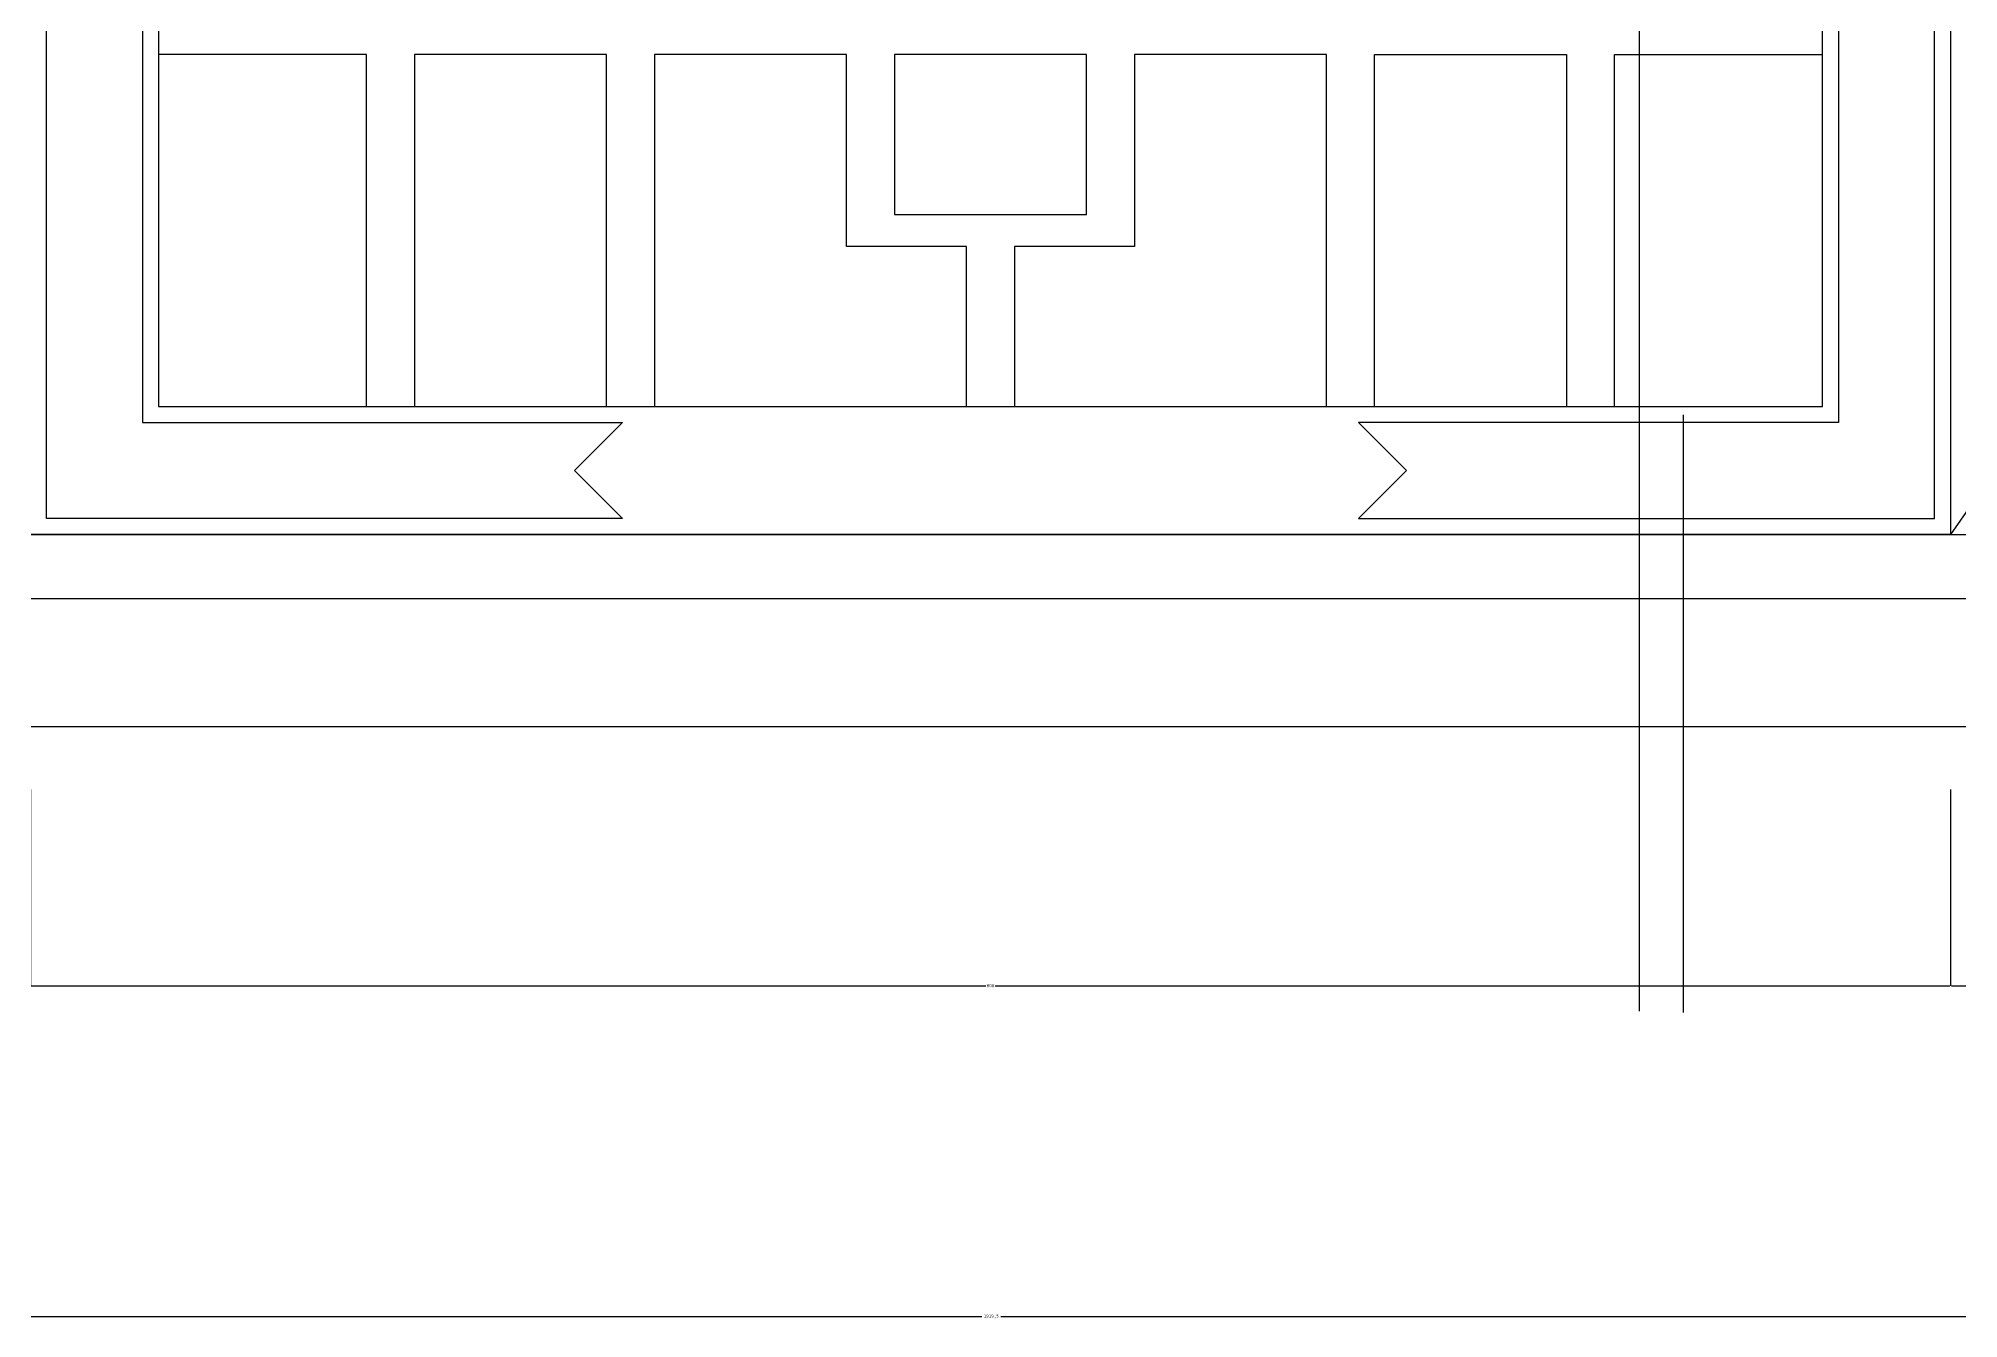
# Model space of a CAD drawing. Header units: metres. Extents: x 289 to 5205, y 117 to 7144.
# Drawn here: x 1171 to 1771, y 3278 to 3678 of the extents above; entities that cross this region are included whole.
import ezdxf

# ---------------------------------------------------------------- set-up
doc = ezdxf.new("R2010")
doc.units = ezdxf.units.M
for name, color, linetype in [('3', 3, 'Continuous'), ('4', 4, 'Continuous'), ('7', 7, 'Continuous'), ('DIM', 3, 'Continuous')]:
    doc.layers.add(name, color=color, linetype=linetype)
doc.dimstyles.get("Standard").update_dxf_attribs({"dimtxt": 2.5, "dimasz": 2.5, "dimexe": 1.25, "dimexo": 0.625, "dimtad": 1, "dimcen": 2.5, "dimazin": 3, "dimtfac": 1, "dimtmove": 0, "dimatfit": 3})

# ---------------------------------------------------------------- blocks, each defined once
blk = doc.blocks.new('*D35')
for p, q in [((509.35, 3334.23), (509.35, 3278.47)), ((2428.85, 3334.19), (2428.85, 3278.47)), ((509.6, 3278.47), (1466.1, 3278.47)), ((1472.1, 3278.47), (2428.6, 3278.47))]:
    blk.add_line(p, q)
at = {"layer": 'Defpoints'}
for p in [(509.35, 3334.23), (2428.85, 3334.19), (509.35, 3278.47)]:
    blk.add_point(p, dxfattribs=at)
at = {"layer": 'DIM', "insert": (1469.1, 3278.47), "char_height": 1, "attachment_point": 5}
blk.add_mtext('1919,5', dxfattribs=at)
blk = doc.blocks.new('*D36')
for p, q in [((1768.85, 3443.1), (1768.85, 3381.81)), ((2368.85, 3443.1), (2368.85, 3381.81)), ((1769.1, 3381.81), (2067.35, 3381.81)), ((2070.35, 3381.81), (2368.6, 3381.81))]:
    blk.add_line(p, q)
at = {"layer": 'Defpoints'}
for p in [(1768.85, 3443.1), (2368.85, 3443.1), (1768.85, 3381.81)]:
    blk.add_point(p, dxfattribs=at)
at = {"layer": 'DIM', "insert": (2068.85, 3381.81), "char_height": 1, "attachment_point": 5}
blk.add_mtext('600', dxfattribs=at)
blk = doc.blocks.new('*D41')
for p, q in [((1168.85, 3443.1), (1168.85, 3381.81)), ((1768.85, 3443.1), (1768.85, 3381.81)), ((1169.1, 3381.81), (1467.35, 3381.81)), ((1470.35, 3381.81), (1768.6, 3381.81))]:
    blk.add_line(p, q)
at = {"layer": 'Defpoints'}
for p in [(1168.85, 3443.1), (1768.85, 3443.1), (1168.85, 3381.81)]:
    blk.add_point(p, dxfattribs=at)
at = {"layer": 'DIM', "insert": (1468.85, 3381.81), "char_height": 1, "attachment_point": 5}
blk.add_mtext('600', dxfattribs=at)

msp = doc.modelspace()

# ---------------------------------------------------------------- linework, layer by layer
at = {"layer": '3'}
msp.add_line((548.85, 3502.73), (2388.85, 3502.73), dxfattribs=at)
for points in [[(1768.85, 5242.73), (2368.85, 4382.73), (1768.85, 3522.73)], [(1203.85, 3707.73), (1203.85, 3557.73), (1353.85, 3557.73), (1338.85, 3542.73), (1353.85, 3527.73), (1173.85, 3527.73), (1173.85, 3707.73), (1188.85, 3692.73), (1203.85, 3707.73)], [(1733.85, 3707.73), (1733.85, 3557.73), (1583.85, 3557.73), (1598.85, 3542.73), (1583.85, 3527.73), (1763.85, 3527.73), (1763.85, 3707.73), (1748.85, 3692.73), (1733.86, 3707.73)], [(1273.85, 3562.73), (1273.85, 3672.73), (1208.85, 3672.73)], [(1348.85, 3562.73), (1348.85, 3672.73), (1288.85, 3672.73), (1288.85, 3562.73)], [(1461.35, 3562.73), (1461.35, 3612.73), (1423.85, 3612.73), (1423.85, 3672.73), (1363.85, 3672.73), (1363.85, 3562.73)], [(1573.85, 3562.73), (1573.85, 3672.73), (1513.85, 3672.73), (1513.85, 3612.73), (1476.35, 3612.73), (1476.35, 3562.73)], [(1588.85, 3562.73), (1588.85, 3672.73), (1648.85, 3672.73), (1648.85, 3562.73)], [(1663.85, 3562.73), (1663.85, 3672.73), (1728.85, 3672.73)]]:
    msp.add_lwpolyline(points, dxfattribs=at)
msp.add_lwpolyline([(1498.85, 3672.73), (1438.85, 3672.73), (1438.85, 3622.73), (1498.85, 3622.73)], close=True, dxfattribs=at)
at = {"layer": '4'}
msp.add_line((508.85, 3462.73), (2428.85, 3462.73), dxfattribs=at)
msp.add_lwpolyline([(1768.85, 3522.73), (568.85, 3522.73), (568.85, 5242.73), (1768.85, 5242.73)], close=True, dxfattribs=at)
msp.add_lwpolyline([(1168.85, 3522.73), (2368.85, 3522.73), (2368.85, 5242.73), (1768.85, 5242.73)], dxfattribs=at)
at = {"layer": '7'}
msp.add_lwpolyline([(1728.85, 5202.73), (1208.85, 5202.73), (1208.85, 3562.73), (1728.85, 3562.73)], close=True, dxfattribs=at)
at = {"layer": 'DIM'}
msp.add_line((1671.65, 3373.88), (1671.65, 6191.24), dxfattribs=at)
msp.add_lwpolyline([(1685.43, 3373.45), (1685.43, 3560.09)], dxfattribs=at)

# ---------------------------------------------------------------- dimensions: what is measured, and where the dimension line sits
for base, p1, p2, picture, middle in [((1168.85, 3381.81), (1168.85, 3443.1), (1768.85, 3443.1), '*D41', (1468.85, 3381.81)), ((1768.85, 3381.81), (1768.85, 3443.1), (2368.85, 3443.1), '*D36', (2068.85, 3381.81)), ((509.35, 3278.47), (509.35, 3334.23), (2428.85, 3334.19), '*D35', (1469.1, 3278.47))]:
    dim = msp.add_linear_dim(base=base, p1=p1, p2=p2, dimstyle='Standard', dxfattribs=at)
    dim.commit()
    dim.dimension.update_dxf_attribs({"geometry": picture, "text_midpoint": middle})

doc.saveas('drawing.dxf')
